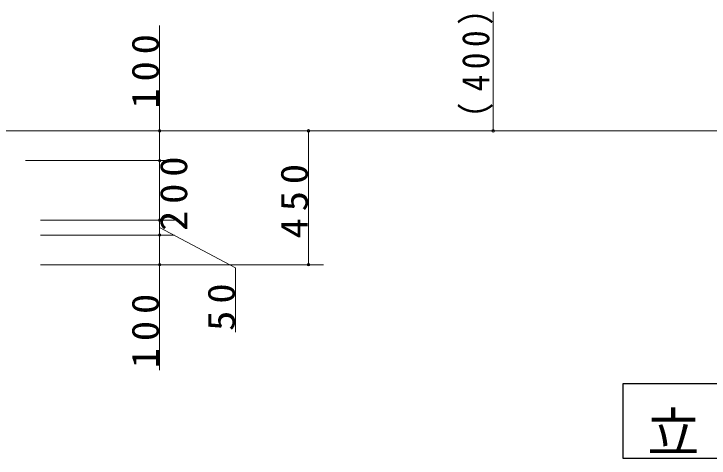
# Model space of a CAD drawing. Units: millimetres at full size. Extents: x -19543 to 0, y -2740 to 13350.
# Drawn here: x -17689 to -15355, y 1500 to 2993 of the extents above; entities that cross this region are included whole.
import ezdxf

# ---------------------------------------------------------------- set-up
doc = ezdxf.new("R2010")
doc.units = ezdxf.units.MM
doc.layers.add('線', color=2, linetype='Continuous', lineweight=25)
doc.layers.add('補助', color=2, linetype='Continuous', lineweight=13)
doc.styles.add('ＭＳ ゴシック', font='')
doc.styles.get('ＭＳ ゴシック').set_extended_font_data('MS Gothic')

# ---------------------------------------------------------------- blocks, each defined once
blk = doc.blocks.new('dimension_origin')
at = {"color": 0, "linetype": 'Continuous', "lineweight": -2}
blk.add_circle((0, 0), 1.25, dxfattribs=at)
blk = doc.blocks.new('open_arrow')
at = {"color": 0, "linetype": 'Continuous', "lineweight": -2}
blk.add_lwpolyline([(7.5, 1.25), (0, 0), (7.5, -1.25)], dxfattribs=at)

msp = doc.modelspace()

# ---------------------------------------------------------------- linework, layer by layer
at = {"layer": '線', "color": 7, "lineweight": 13}
msp.add_line((-14675.25, 2600), (-17846, 2600), dxfattribs=at)
at = {"layer": '補助'}
for p, q in [((-16080, 2600), (-16080, 3000)), ((-17200, 2954.286), (-17200, 2497)), ((-17650, 2600), (-16650, 2600)), ((-17650, 2600), (-17150, 2600)), ((-16700, 2600), (-16700, 2150)), ((-15875, 2600), (-16130, 2600)), ((-17650, 2500), (-17150, 2500)), ((-17650, 2500), (-17150, 2500)), ((-17200, 2500), (-17200, 2300)), ((-17600, 2300), (-17150, 2300)), ((-17600, 2300), (-17150, 2300)), ((-17200, 2303), (-17200, 2247)), ((-17600, 2250), (-17150, 2250)), ((-17600, 2250), (-17150, 2250)), ((-17200, 2253), (-17200, 1795.714)), ((-17600, 2150), (-16650, 2150)), ((-17600, 2150), (-17150, 2150))]:
    msp.add_line(p, q, dxfattribs=at)
msp.add_lwpolyline([(-17200, 2275), (-16944.903, 2140), (-16944.903, 1923.81)], dxfattribs=at)
at = {"layer": '補助', "lineweight": 25}
msp.add_lwpolyline([(-15645, 1750), (-15645, 1500), (-13645, 1500), (-13645, 1750)], close=True, dxfattribs=at)

# ---------------------------------------------------------------- block references
at = {"layer": '補助'}
for name, p, xscale, yscale, rotation in [('dimension_origin', (-17200, 2600), 3.33, 3.33, 90), ('dimension_origin', (-16700, 2600), 3.33, 3.33, 270), ('dimension_origin', (-16080, 2600), 3.33, 3.33, 90), ('dimension_origin', (-17200, 2500), 3.33, 3.33, 270), ('dimension_origin', (-17200, 2500), 3.33, 3.33, 270), ('dimension_origin', (-17200, 2300), 3.33, 3.33, 90), ('dimension_origin', (-17200, 2300), 3.33, 3.33, 90), ('open_arrow', (-17200, 2275), 0.001, 0.001, 332.1), ('dimension_origin', (-17200, 2250), 3.33, 3.33, 90), ('dimension_origin', (-17200, 2250), 3.33, 3.33, 270), ('dimension_origin', (-17200, 2150), 3.33, 3.33, 270), ('dimension_origin', (-16700, 2150), 3.33, 3.33, 90)]:
    msp.add_blockref(name, p, dxfattribs=dict(at, xscale=xscale, yscale=yscale, rotation=rotation))

# ---------------------------------------------------------------- texts
at = {"layer": '補助', "char_height": 91.64, "rotation": 90, "style": 'ＭＳ ゴシック'}
for s, insert, attachment_point in [('\\T1.33;\\W0.9;（400）', (-16081, 2844.524), 8), ('\\T1.33;\\W1.1;100', (-17201, 2811.429), 8), ('\\T1.33;\\W1.1;200', (-17199, 2400), 2), ('\\T1.33;\\W1.1;450', (-16701, 2375), 8), ('\\T1.34;\\W1.1;50', (-16945.903, 2019.048), 8), ('\\T1.33;\\W1.1;100', (-17201, 1938.571), 8)]:
    msp.add_mtext(s, dxfattribs=dict(at, insert=insert, attachment_point=attachment_point))
at = {"layer": '補助', "insert": (-14645, 1508.333), "char_height": 128.3, "attachment_point": 8, "style": 'ＭＳ ゴシック'}
msp.add_mtext('\\T1.5;立面図\\~S=1／50', dxfattribs=at)

doc.saveas('drawing.dxf')
